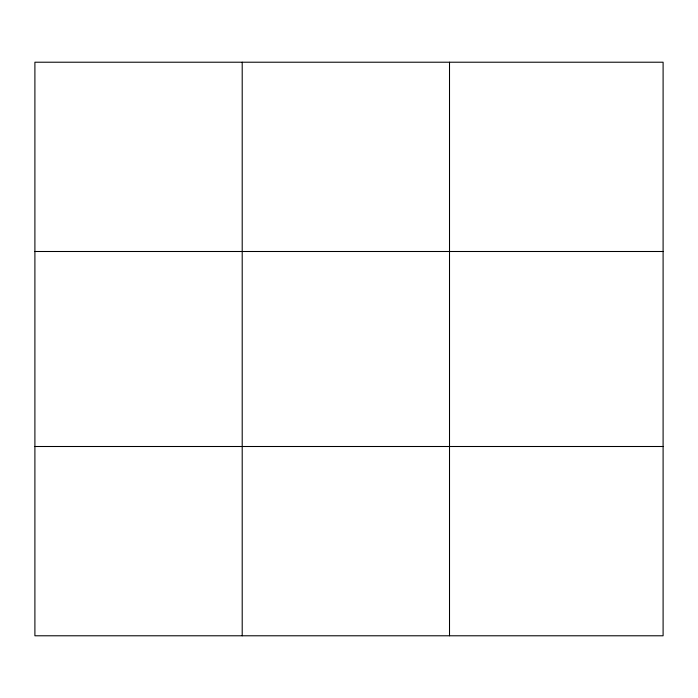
<?xml version="1.0" encoding="UTF-8"?>
<svg xmlns="http://www.w3.org/2000/svg" width="698" height="698" viewBox="0 0 698 698"><rect width="100%" height="100%" fill="white"/><g stroke="black" fill="none" stroke-linecap="round" stroke-linejoin="round"><path stroke-width="1.05" d="M242.206 635.782L242.206 62.218M449.512 635.782L449.512 62.218M663.1 251.498L663.1 62.218L34.9 62.218L34.9 635.782L663.1 635.782L663.1 251.498L34.9 251.498M34.9 446.502L663.1 446.502"/></g></svg>
